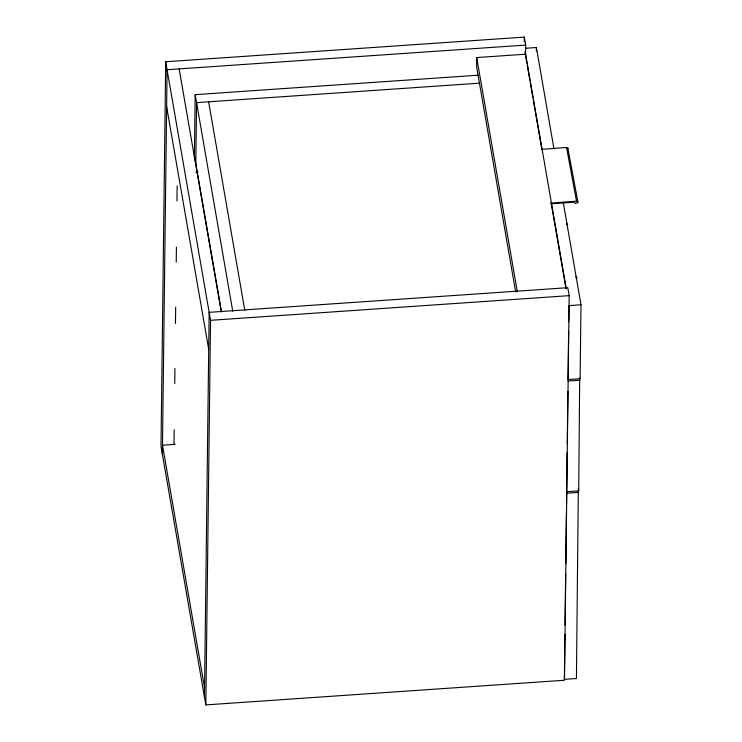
<?xml version="1.0" encoding="UTF-8"?>
<svg xmlns="http://www.w3.org/2000/svg" width="742" height="742" viewBox="0 0 742 742"><rect width="100%" height="100%" fill="white"/><g stroke="black" fill="none" stroke-linecap="round" stroke-linejoin="round"><path stroke-width="1.11" d="M525.596 55.502L525.716 45.077L524.334 37.1L165.698 61.753L161.005 446.35L205.84 704.9L564.476 680.247L569.179 295.65L567.797 287.683L209.161 312.336L204.458 696.923M162.387 454.317L167.08 69.729L525.716 45.077M173.99 444.801L174.175 429.776M174.741 383.54L174.927 368.514M175.474 323.429L175.678 307.244M176.225 262.158L176.41 247.132M176.976 200.897L177.153 185.871M477.959 75.211L195.183 94.651L194.432 155.792L221.515 311.965M195.814 163.759L196.565 102.619L479.341 83.178M205.84 704.9L210.542 320.312L165.698 61.753M566.304 288.823L525.605 54.194L476.707 57.561L476.596 66.678L515.699 292.2M524.279 41.737L524.334 37.1M536.345 50.985L536.383 47.516L525.419 48.276M564.922 634.262L564.365 679.347L576.432 678.522L578.315 490.11M565.033 625.014L565.654 574.141M565.784 563.744L566.406 512.87M566.517 503.623L566.647 493.217L578.704 492.391M567.138 452.537L566.665 491.742L578.723 490.907L579.678 377.938M567.25 443.308L567.89 391.424M568.622 331.025L568.029 379.561L580.096 378.735L580.995 304.776L563.234 202.325M568.734 321.787L568.938 305.602L580.995 304.776M566.619 224.761L566.851 224.511A1.512 1.122 -10.6 0 0 566.999 223.657L566.638 223.194M576.293 278.621L576.822 278.176A1.512 1.122 -10.6 0 0 576.979 277.322L575.606 276.608M541.762 149.346L566.554 147.5L567.788 147.964L577.897 201.889A1.512 1.122 -10.6 0 1 577.749 202.742L575.226 203.484L574.113 202.139L551.612 203.809M550.61 203.095L576.525 201.165L577.897 201.889M195.712 172.144L198.021 171.986M210.542 320.312L569.179 295.65M568.01 381.045L580.077 380.219M175.177 444.328L162.498 445.2L204.569 687.806M566.554 147.5L576.525 201.165M536.383 47.516L553.949 148.827M524.909 51.764L526.885 63.144M527.284 65.426L529.844 80.219M530.242 82.501L532.812 97.295M533.201 99.567L541.892 149.661M551.167 203.16L565.97 288.527M578.333 488.635L578.723 490.907M476.707 57.561L517.202 291.05M208.632 101.793L244.804 310.416M195.183 94.651L232.747 311.241M179.147 68.904L221.218 311.51M166.635 106.709L208.706 349.315M567.927 148.224A1.512 1.122 -10.6 0 1 567.918 148.799"/></g></svg>
